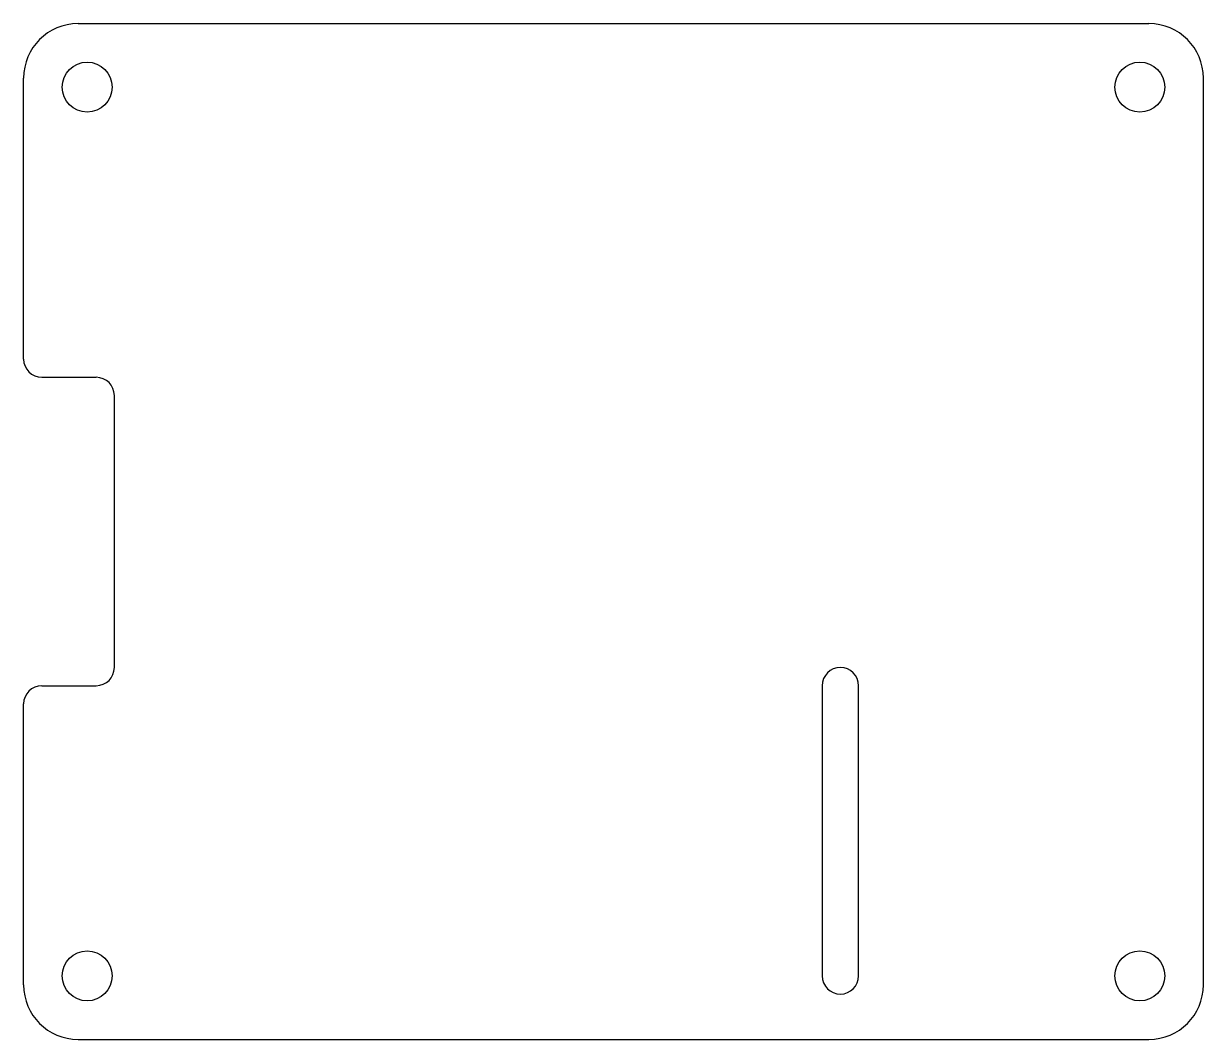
# Model space of a CAD drawing. Header units: millimetres. Extents: x -32.5 to 32.5, y -28 to 28.
import ezdxf

# ---------------------------------------------------------------- set-up
doc = ezdxf.new("R2010")
doc.units = ezdxf.units.MM

msp = doc.modelspace()

# ---------------------------------------------------------------- linework, layer by layer
at = {"color": 7, "linetype": 'Continuous', "lineweight": 25}
for p, q in [((-29.5, 28), (29.5, 28)), ((-32.5, 9.5), (-32.5, 25)), ((32.5, -25), (32.5, 25)), ((-31.5, 8.5), (-28.5, 8.5)), ((-27.5, -7.5), (-27.5, 7.5)), ((-31.5, -8.5), (-28.5, -8.5)), ((11.5, -8.5), (11.5, -24.5)), ((13.5, -24.5), (13.5, -8.5)), ((-32.5, -25), (-32.5, -9.5)), ((-29.5, -28), (29.5, -28))]:
    msp.add_line(p, q, dxfattribs=at)
for centre in [(-29, 24.5), (29, 24.5), (-29, -24.5), (29, -24.5)]:
    msp.add_circle(centre, 1.375, dxfattribs=at)
for centre, radius, start, end in [((-29.5, 25), 3, 90, 180), ((29.5, 25), 3, 0, 90), ((-31.5, 9.5), 1, 180, 270), ((-28.5, 7.5), 1, 0, 90), ((-28.5, -7.5), 1, 270, 0), ((12.5, -8.5), 1, 0, 180), ((-31.5, -9.5), 1, 90, 180), ((12.5, -24.5), 1, 180, 0), ((-29.5, -25), 3, 180, 270), ((29.5, -25), 3, 270, 0)]:
    msp.add_arc(centre, radius, start, end, dxfattribs=at)

doc.saveas('drawing.dxf')
